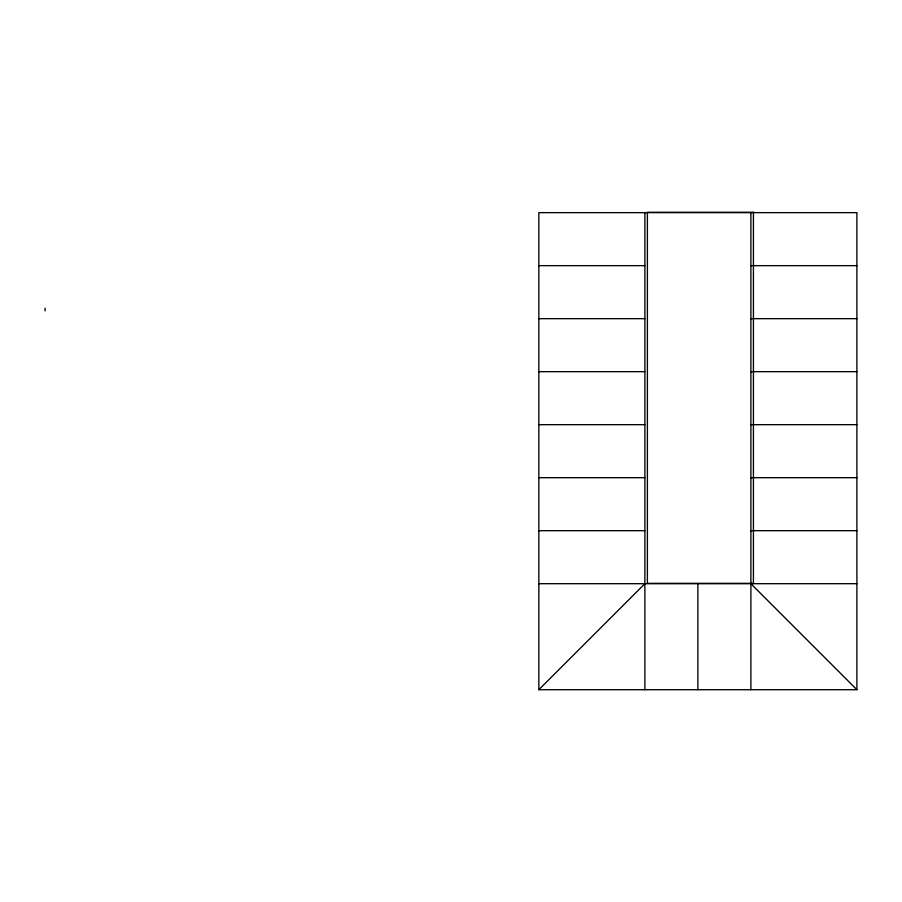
<?xml version="1.0" encoding="UTF-8"?>
<svg xmlns="http://www.w3.org/2000/svg" width="902" height="902" viewBox="0 0 902 902"><rect width="100%" height="100%" fill="white"/><g stroke="black" fill="none" stroke-linecap="round" stroke-linejoin="round"><path stroke-width="1.35" d="M538.855 689.703L538.855 212.646L856.9 212.646L856.9 689.703L538.855 689.703L644.874 583.695M538.855 265.65L644.874 265.65M750.881 265.65L856.9 265.65M538.855 318.665L644.874 318.665M750.881 318.665L856.9 318.665M538.855 371.669L644.874 371.669M750.881 371.669L856.9 371.669M538.855 424.673L644.874 424.673M750.881 424.673L856.9 424.673M538.855 477.677L644.874 477.677M750.881 477.677L856.9 477.677M538.855 530.692L644.874 530.692M750.881 530.692L856.9 530.692M538.855 583.695L856.9 583.695M750.881 583.695L856.9 689.703M750.881 212.646L750.881 689.703M697.877 583.695L697.877 689.703M644.874 212.646L644.874 689.703M45.1 308.202L45.1 310.908M753.418 212.297L647.399 212.297L647.399 583.335L753.418 583.335L753.418 212.297"/></g></svg>
